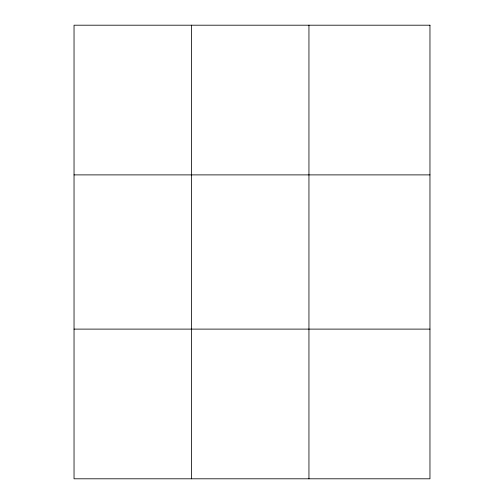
<?xml version="1.0" encoding="UTF-8"?>
<svg xmlns="http://www.w3.org/2000/svg" width="504" height="504" viewBox="0 0 504 504"><rect width="100%" height="100%" fill="white"/><g stroke="black" fill="none" stroke-linecap="round" stroke-linejoin="round"><path stroke-width="0.76" d="M191.495 478.8L191.495 25.2M308.946 478.8L308.946 25.2M74.038 174.888L429.962 174.888M74.038 329.112L429.962 329.112M429.962 25.2L429.962 478.8L74.038 478.8L74.038 25.2L429.962 25.2"/></g></svg>
